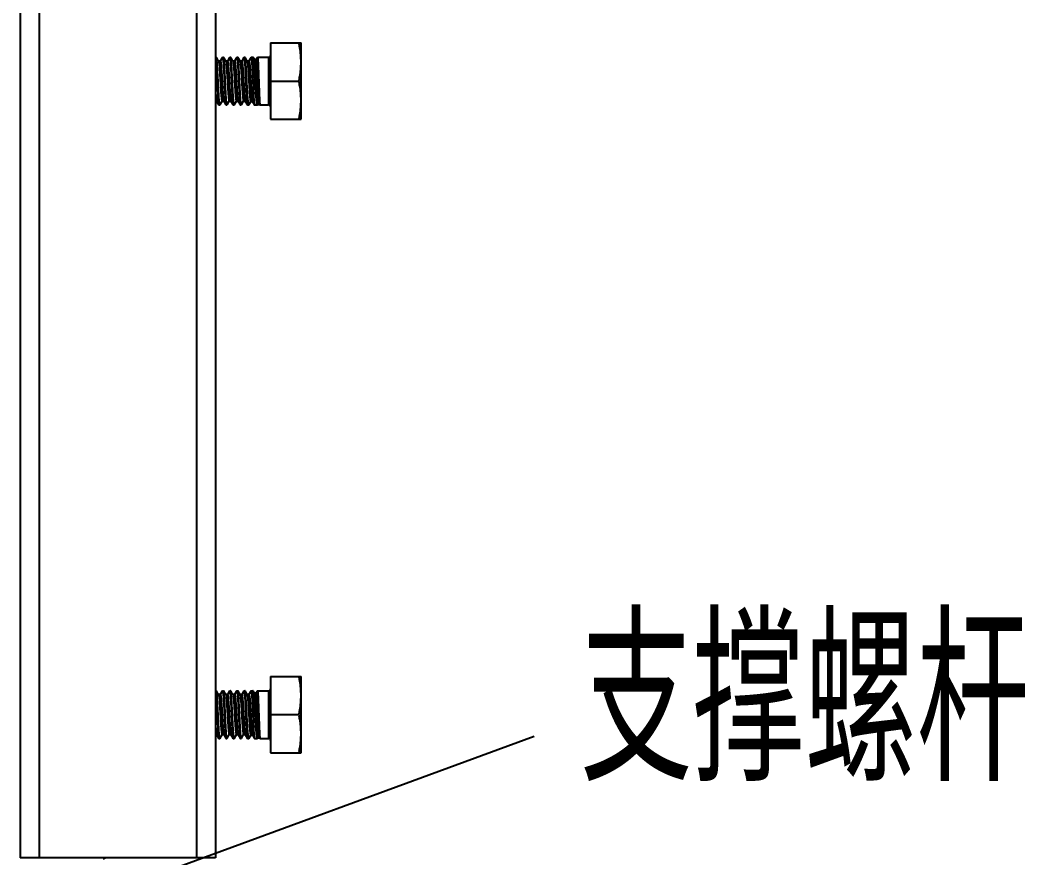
# Model space of a CAD drawing. Extents: x 27938 to 1507990, y 110129 to 923079.
# Drawn here: x 469112 to 471620, y 379764 to 381855 of the extents above; entities that cross this region are included whole.
import ezdxf

# ---------------------------------------------------------------- set-up
doc = ezdxf.new("R2010")
doc.units = 0
doc.header["$LTSCALE"] = 1000
doc.header["$MEASUREMENT"] = 0
doc.layers.add('W_DIM', color=4, linetype='Continuous')
doc.styles.get("Standard").update_dxf_attribs({"font": 'gbenor.shx', "bigfont": 'gbcbig.shx'})
doc.styles.add('wwp100', font='txt.shx', dxfattribs={"width": 0.7, "height": 400, "bigfont": 'hztxt.shx'})
doc.dimstyles.get("Standard").update_dxf_attribs({"dimtxt": 0.18, "dimasz": 0.18, "dimexe": 0.18, "dimexo": 0.0625, "dimgap": 0.09, "dimtad": 0, "dimtih": 1, "dimtoh": 1, "dimdec": 4, "dimzin": 0, "dimdsep": 46, "dimtxsty": 'Standard', "dimcen": 0.09, "dimadec": 0, "dimazin": 0, "dimtfac": 1, "dimtdec": 4, "dimtofl": 0, "dimtmove": 0, "dimatfit": 3, "dimfxl": 1, "dimtolj": 1, "dimtzin": 0, "dimarcsym": 0})

msp = doc.modelspace()

# ---------------------------------------------------------------- linework, layer by layer
at = {"linetype": 'Continuous'}
for p, q in [((469111.7, 383729.6), (469111.7, 379764.4)), ((469159.3, 383729.6), (469159.3, 379764.4)), ((469552.2, 383729.6), (469552.2, 379764.4)), ((469599.8, 383729.6), (469599.8, 379764.4)), ((469736.8, 381798.1), (469736.8, 381607.6)), ((469736.8, 381798.1), (469813, 381798.1)), ((469813, 381607.6), (469813, 381798.1)), ((469599.8, 381762.3), (469601.3, 381762.3)), ((469607.2, 381752.4), (469601.6, 381762.1)), ((469611.4, 381752.7), (469607, 381752.7)), ((469616.7, 381762.1), (469611.2, 381752.7)), ((469616.7, 381762.1), (469616.9, 381762.3)), ((469616.9, 381762.3), (469619.2, 381762.3)), ((469619.4, 381762.1), (469619.2, 381762.3)), ((469625, 381752.4), (469619.4, 381762.1)), ((469629.2, 381752.7), (469624.9, 381752.7)), ((469634.6, 381762.1), (469629.1, 381752.7)), ((469634.6, 381762.1), (469634.8, 381762.3)), ((469634.8, 381762.3), (469637, 381762.3)), ((469637.3, 381762.1), (469637, 381762.3)), ((469642.9, 381752.4), (469637.3, 381762.1)), ((469647.1, 381752.7), (469642.8, 381752.7)), ((469652.4, 381762.1), (469646.9, 381752.7)), ((469652.4, 381762.1), (469652.7, 381762.3)), ((469652.7, 381762.3), (469654.9, 381762.3)), ((469655.1, 381762.1), (469654.9, 381762.3)), ((469660.8, 381752.4), (469655.1, 381762.1)), ((469664.9, 381752.7), (469660.6, 381752.7)), ((469660.8, 381752.4), (469660.8, 381752.3)), ((469670.3, 381762.1), (469664.8, 381752.7)), ((469670.3, 381762.1), (469670.5, 381762.3)), ((469670.5, 381762.3), (469672.8, 381762.3)), ((469673.1, 381762.1), (469672.8, 381762.3)), ((469678.6, 381752.5), (469673.1, 381762.1)), ((469682.8, 381752.8), (469678.5, 381752.8)), ((469688.1, 381762.1), (469682.7, 381752.8)), ((469688.1, 381762.1), (469688.3, 381762.3)), ((469688.3, 381762.3), (469692.9, 381762.3)), ((469693.2, 381762), (469692.9, 381762.3)), ((469696.4, 381756.6), (469693.2, 381762)), ((469700.7, 381756.6), (469696.4, 381756.6)), ((469696.5, 381756.4), (469696.4, 381756.6)), ((469703.8, 381762.2), (469700.6, 381756.7)), ((469700.6, 381756.7), (469700.6, 381756.6)), ((469703.8, 381762.2), (469704, 381762.3)), ((469704, 381762.3), (469732, 381762.3)), ((469732, 381762.3), (469732, 381643.3)), ((469736.8, 381702.8), (469807.6, 381702.8)), ((469599.8, 381652.9), (469602.3, 381652.9)), ((469602.1, 381653.2), (469607.8, 381643.5)), ((469610.5, 381643.5), (469616, 381652.9)), ((469615.8, 381652.9), (469620.1, 381652.9)), ((469620, 381653.2), (469625.6, 381643.5)), ((469628.3, 381643.5), (469633.8, 381652.9)), ((469633.7, 381652.9), (469638, 381652.9)), ((469637.9, 381653.2), (469643.5, 381643.5)), ((469646.2, 381643.5), (469651.7, 381652.9)), ((469651.5, 381652.9), (469655.9, 381652.9)), ((469655.7, 381653.2), (469661.4, 381643.5)), ((469664.1, 381643.5), (469669.5, 381652.9)), ((469669.4, 381652.9), (469673.7, 381652.9)), ((469673.5, 381653.4), (469673.6, 381653.2)), ((469673.6, 381653.2), (469679.2, 381643.5)), ((469682.7, 381643.5), (469687.4, 381651.6)), ((469687.3, 381651.6), (469691.6, 381651.6)), ((469691.5, 381651.9), (469696.4, 381643.4)), ((469704.7, 381643.6), (469705.3, 381644.7)), ((469705.2, 381644.7), (469709.5, 381644.7)), ((469709.4, 381644.9), (469710.3, 381643.4)), ((469607.8, 381643.5), (469608, 381643.3)), ((469608, 381643.3), (469610.3, 381643.3)), ((469610.5, 381643.5), (469610.3, 381643.3)), ((469625.6, 381643.5), (469625.9, 381643.3)), ((469625.9, 381643.3), (469628.1, 381643.3)), ((469628.3, 381643.5), (469628.1, 381643.3)), ((469643.5, 381643.5), (469643.7, 381643.3)), ((469643.7, 381643.3), (469646, 381643.3)), ((469646.2, 381643.5), (469646, 381643.3)), ((469661.4, 381643.5), (469661.6, 381643.3)), ((469661.6, 381643.3), (469663.8, 381643.3)), ((469664.1, 381643.5), (469663.8, 381643.3)), ((469679.2, 381643.5), (469679.5, 381643.3)), ((469679.5, 381643.3), (469682.4, 381643.3)), ((469682.7, 381643.5), (469682.4, 381643.3)), ((469696.4, 381643.4), (469696.6, 381643.3)), ((469696.6, 381643.3), (469704.3, 381643.3)), ((469704.7, 381643.6), (469704.3, 381643.3)), ((469710.3, 381643.4), (469710.4, 381643.3)), ((469710.4, 381643.3), (469732, 381643.3)), ((469736.8, 381607.6), (469813, 381607.6)), ((469736.8, 380216.9), (469813, 380216.9)), ((469736.8, 380216.9), (469736.8, 380026.4)), ((469813, 380026.4), (469813, 380216.9)), ((469599.8, 380181.2), (469601.3, 380181.2)), ((469607.2, 380171.3), (469601.6, 380180.9)), ((469611.4, 380171.5), (469607, 380171.5)), ((469616.7, 380181), (469611.2, 380171.5)), ((469616.7, 380181), (469616.9, 380181.2)), ((469616.9, 380181.2), (469619.2, 380181.2)), ((469619.4, 380180.9), (469619.2, 380181.2)), ((469625, 380171.3), (469619.4, 380180.9)), ((469629.2, 380171.5), (469624.9, 380171.5)), ((469634.6, 380181), (469629.1, 380171.5)), ((469634.6, 380181), (469634.8, 380181.2)), ((469634.8, 380181.2), (469637, 380181.2)), ((469637.3, 380180.9), (469637, 380181.2)), ((469642.9, 380171.3), (469637.3, 380180.9)), ((469647.1, 380171.5), (469642.8, 380171.5)), ((469652.4, 380181), (469646.9, 380171.5)), ((469652.4, 380181), (469652.7, 380181.2)), ((469652.7, 380181.2), (469654.9, 380181.2)), ((469655.1, 380180.9), (469654.9, 380181.2)), ((469660.8, 380171.3), (469655.1, 380180.9)), ((469664.9, 380171.5), (469660.6, 380171.5)), ((469660.8, 380171.3), (469660.8, 380171.2)), ((469670.3, 380181), (469664.8, 380171.5)), ((469670.3, 380181), (469670.5, 380181.2)), ((469670.5, 380181.2), (469672.8, 380181.2)), ((469673.1, 380180.9), (469672.8, 380181.2)), ((469678.6, 380171.4), (469673.1, 380180.9)), ((469682.8, 380171.6), (469678.5, 380171.6)), ((469688.1, 380181), (469682.7, 380171.6)), ((469688.1, 380181), (469688.3, 380181.2)), ((469688.3, 380181.2), (469692.9, 380181.2)), ((469693.2, 380180.8), (469692.9, 380181.2)), ((469696.4, 380175.4), (469693.2, 380180.8)), ((469700.7, 380175.4), (469696.4, 380175.4)), ((469696.5, 380175.2), (469696.4, 380175.4)), ((469703.8, 380181), (469700.6, 380175.5)), ((469700.6, 380175.5), (469700.6, 380175.4)), ((469703.8, 380181), (469704, 380181.2)), ((469704, 380181.2), (469732, 380181.2)), ((469732, 380181.2), (469732, 380062.1)), ((469736.8, 380121.6), (469807.6, 380121.6)), ((469599.8, 380071.7), (469602.3, 380071.7)), ((469602.1, 380072), (469607.8, 380062.3)), ((469610.5, 380062.3), (469616, 380071.7)), ((469615.8, 380071.7), (469620.1, 380071.7)), ((469620, 380072), (469625.6, 380062.3)), ((469628.3, 380062.3), (469633.8, 380071.7)), ((469633.7, 380071.7), (469638, 380071.7)), ((469637.9, 380072), (469643.5, 380062.3)), ((469646.2, 380062.3), (469651.7, 380071.7)), ((469651.5, 380071.7), (469655.9, 380071.7)), ((469655.7, 380072), (469661.4, 380062.3)), ((469664.1, 380062.3), (469669.5, 380071.7)), ((469669.4, 380071.7), (469673.7, 380071.7)), ((469673.5, 380072.2), (469673.6, 380072)), ((469673.6, 380072), (469679.2, 380062.3)), ((469682.7, 380062.3), (469687.4, 380070.5)), ((469687.3, 380070.5), (469691.6, 380070.5)), ((469691.5, 380070.7), (469696.4, 380062.2)), ((469607.8, 380062.3), (469608, 380062.1)), ((469608, 380062.1), (469610.3, 380062.1)), ((469610.5, 380062.3), (469610.3, 380062.1)), ((469625.6, 380062.3), (469625.9, 380062.1)), ((469625.9, 380062.1), (469628.1, 380062.1)), ((469628.3, 380062.3), (469628.1, 380062.1)), ((469643.5, 380062.3), (469643.7, 380062.1)), ((469643.7, 380062.1), (469646, 380062.1)), ((469646.2, 380062.3), (469646, 380062.1)), ((469661.4, 380062.3), (469661.6, 380062.1)), ((469661.6, 380062.1), (469663.8, 380062.1)), ((469664.1, 380062.3), (469663.8, 380062.1)), ((469679.2, 380062.3), (469679.5, 380062.1)), ((469679.5, 380062.1), (469682.4, 380062.1)), ((469682.7, 380062.3), (469682.4, 380062.1)), ((469696.4, 380062.2), (469696.6, 380062.1)), ((469696.6, 380062.1), (469704.3, 380062.1)), ((469704.7, 380062.5), (469704.3, 380062.1)), ((469704.7, 380062.5), (469705.3, 380063.5)), ((469705.2, 380063.5), (469709.5, 380063.5)), ((469709.4, 380063.7), (469710.3, 380062.2)), ((469710.3, 380062.2), (469710.4, 380062.1)), ((469710.4, 380062.1), (469732, 380062.1)), ((469736.8, 380026.4), (469813, 380026.4)), ((469599.8, 379764.4), (469111.7, 379764.4)), ((469318.8, 379761.5), (469323.8, 379764.4))]:
    msp.add_line(p, q, dxfattribs=at)
for centre, start, end in [((469732, 381767.1), 270, 0), ((469732, 381638.5), 0, 90), ((469732, 380185.9), 270, 0), ((469732, 380057.3), 0, 90)]:
    msp.add_arc(centre, 4.76, start, end, dxfattribs=at)
for points, knots in [([(469813, 381750.4), (469813, 381762.4), (469811.4, 381778.4), (469808.4, 381794.1), (469807.6, 381798.1)], [0, 0, 0, 0, 0.749211, 1, 1, 1, 1]), ([(469599.8, 381760.3), (469600.3, 381757.6), (469600.9, 381750.5), (469601.8, 381737.7), (469602.7, 381721.2), (469603.2, 381709.2), (469603.6, 381702.8)], [0, 0, 0, 0, 0.140047, 0.370694, 0.667791, 1, 1, 1, 1]), ([(469601.6, 381762.1), (469601.5, 381762.2), (469601.5, 381762.2), (469601.4, 381762.3), (469601.3, 381762.3)], [0, 0, 0, 0, 0.33644, 1, 1, 1, 1]), ([(469604.5, 381728.9), (469604.3, 381733.2), (469603.9, 381739.3), (469603.4, 381747), (469603.1, 381751.7), (469602.7, 381755.6), (469602.4, 381758.6), (469602, 381760.7), (469601.8, 381761.8), (469601.6, 381762.1)], [0, 0, 0, 0, 0.384278, 0.548795, 0.691198, 0.809122, 0.900672, 0.964483, 1, 1, 1, 1]), ([(469607.2, 381752.4), (469607.4, 381752.1), (469607.6, 381751.2), (469608, 381749.4), (469608.3, 381746.8), (469608.8, 381742), (469609.4, 381734.6), (469609.8, 381728.2), (469610.1, 381724.7)], [0, 0, 0, 0, 0.038835, 0.104857, 0.1976, 0.315752, 0.620526, 1, 1, 1, 1]), ([(469611.4, 381752.7), (469611.6, 381752.7), (469611.9, 381751.8), (469612.2, 381750.5), (469612.6, 381748.1), (469613, 381744.9), (469613.4, 381740.8), (469613.9, 381734), (469614.3, 381728.5), (469614.5, 381724.7)], [0, 0, 0, 0, 0.022134, 0.075093, 0.160257, 0.276417, 0.421479, 0.592671, 1, 1, 1, 1]), ([(469616.9, 381762.3), (469617, 381762.3), (469617.2, 381762.1), (469617.5, 381761.4), (469617.8, 381759.7), (469618.2, 381756.9), (469618.6, 381753), (469619, 381748.1), (469619.4, 381742.4), (469619.7, 381735.9), (469620, 381731.3), (469620.1, 381728.9)], [0, 0, 0, 0, 0.007293, 0.021459, 0.073997, 0.159035, 0.275243, 0.420481, 0.591942, 0.786408, 1, 1, 1, 1]), ([(469623.6, 381702.8), (469623.3, 381710), (469622.8, 381720.5), (469622.1, 381734), (469621.6, 381742.7), (469621.1, 381750), (469620.6, 381755.7), (469620.1, 381759.3), (469619.7, 381761.3), (469619.5, 381761.9), (469619.4, 381762.1)], [0, 0, 0, 0, 0.363934, 0.530187, 0.678191, 0.802879, 0.899992, 0.966292, 0.987243, 1, 1, 1, 1]), ([(469625, 381752.4), (469625.2, 381752.2), (469625.4, 381751.6), (469625.8, 381749.8), (469626.2, 381746.6), (469626.7, 381741.5), (469627.2, 381735), (469627.8, 381727.4), (469628.3, 381718.8), (469628.8, 381709.7), (469629.4, 381700.4), (469629.9, 381691.1), (469630.4, 381682.3), (469630.9, 381674.2), (469631.5, 381667.1), (469632, 381661.3), (469632.4, 381657.4), (469632.8, 381655.1), (469633.1, 381653.9), (469633.3, 381653.3), (469633.6, 381652.9), (469633.7, 381652.9)], [0, 0, 0, 0, 0.007395, 0.019019, 0.054844, 0.106491, 0.172173, 0.249556, 0.335869, 0.428015, 0.522682, 0.616468, 0.706, 0.788063, 0.859716, 0.918399, 0.962047, 0.977755, 0.989231, 0.996485, 1, 1, 1, 1]), ([(469629.2, 381752.7), (469629.3, 381752.7), (469629.6, 381752.3), (469629.8, 381751.7), (469630.1, 381750.5), (469630.5, 381748.2), (469630.9, 381744.3), (469631.4, 381738.5), (469632, 381731.4), (469632.5, 381723.3), (469633, 381714.5), (469633.5, 381705.2), (469634.1, 381695.9), (469634.6, 381686.8), (469635.1, 381678.2), (469635.7, 381670.6), (469636.2, 381664.1), (469636.7, 381659), (469637.1, 381655.8), (469637.5, 381654), (469637.7, 381653.4), (469637.9, 381653.2)], [0, 0, 0, 0, 0.003516, 0.010771, 0.022251, 0.037961, 0.081618, 0.140314, 0.21198, 0.294058, 0.383605, 0.477402, 0.572078, 0.664229, 0.750542, 0.827917, 0.893586, 0.945213, 0.981012, 0.992619, 1, 1, 1, 1]), ([(469634.8, 381762.3), (469634.9, 381762.3), (469635.2, 381761.9), (469635.4, 381761), (469635.7, 381759.6), (469636, 381757.6), (469636.2, 381755.1), (469636.6, 381750.8), (469637.1, 381744.4), (469637.6, 381735.5), (469638.2, 381725.3), (469638.7, 381714.3), (469639.1, 381706.7), (469639.3, 381702.8)], [0, 0, 0, 0, 0.006687, 0.021748, 0.045922, 0.079138, 0.121135, 0.17154, 0.295605, 0.446631, 0.618866, 0.805704, 1, 1, 1, 1]), ([(469641.5, 381702.8), (469641.2, 381710), (469640.7, 381720.5), (469640, 381734), (469639.4, 381742.7), (469638.9, 381750), (469638.4, 381755.7), (469638, 381759.3), (469637.6, 381761.3), (469637.4, 381761.9), (469637.3, 381762.1)], [0, 0, 0, 0, 0.363936, 0.530191, 0.678194, 0.802878, 0.899991, 0.966291, 0.987243, 1, 1, 1, 1]), ([(469642.9, 381752.4), (469643, 381752.2), (469643.2, 381751.6), (469643.6, 381749.8), (469644.1, 381746.6), (469644.6, 381741.5), (469645.1, 381735), (469645.6, 381727.4), (469646.2, 381718.8), (469646.7, 381709.7), (469647.2, 381700.4), (469647.7, 381691.1), (469648.3, 381682.3), (469648.8, 381674.2), (469649.3, 381667.1), (469649.8, 381661.3), (469650.3, 381657.4), (469650.7, 381655.1), (469651, 381653.9), (469651.2, 381653.3), (469651.4, 381652.9), (469651.5, 381652.9)], [0, 0, 0, 0, 0.007397, 0.019019, 0.054844, 0.106491, 0.172173, 0.249556, 0.335869, 0.428015, 0.522683, 0.616468, 0.706, 0.788064, 0.859716, 0.918399, 0.962047, 0.977754, 0.989232, 0.996484, 1, 1, 1, 1]), ([(469647.1, 381752.7), (469647.2, 381752.7), (469647.5, 381752.3), (469647.7, 381751.7), (469647.9, 381750.5), (469648.3, 381748.2), (469648.8, 381744.3), (469649.3, 381738.5), (469649.8, 381731.4), (469650.3, 381723.3), (469650.9, 381714.5), (469651.4, 381705.2), (469651.9, 381695.9), (469652.5, 381686.8), (469653, 381678.2), (469653.5, 381670.6), (469654, 381664.1), (469654.6, 381659), (469655, 381655.8), (469655.4, 381654), (469655.6, 381653.4), (469655.7, 381653.2)], [0, 0, 0, 0, 0.003515, 0.010771, 0.022249, 0.037962, 0.081619, 0.140314, 0.21198, 0.294058, 0.383605, 0.477402, 0.572078, 0.664229, 0.750541, 0.827917, 0.893586, 0.945213, 0.981012, 0.992621, 1, 1, 1, 1]), ([(469652.7, 381762.3), (469652.8, 381762.3), (469653.1, 381761.9), (469653.3, 381761), (469653.6, 381759.6), (469653.8, 381757.6), (469654.1, 381755.1), (469654.5, 381750.8), (469655, 381744.4), (469655.5, 381735.5), (469656, 381725.3), (469656.6, 381714.3), (469656.9, 381706.7), (469657.1, 381702.8)], [0, 0, 0, 0, 0.006686, 0.021748, 0.045922, 0.079137, 0.121134, 0.171539, 0.2956, 0.446625, 0.618862, 0.805702, 1, 1, 1, 1]), ([(469659.4, 381702.8), (469659, 381710), (469658.5, 381720.5), (469657.8, 381734), (469657.3, 381742.7), (469656.8, 381750), (469656.3, 381755.7), (469655.9, 381759.3), (469655.5, 381761.3), (469655.3, 381761.9), (469655.1, 381762.1)], [0, 0, 0, 0, 0.363938, 0.530193, 0.678196, 0.802878, 0.89999, 0.96629, 0.987243, 1, 1, 1, 1]), ([(469660.8, 381752.3), (469661.1, 381751.7), (469661.5, 381749.8), (469662, 381746.2), (469662.5, 381741), (469663, 381734.4), (469663.5, 381726.8), (469664, 381718.2), (469664.6, 381709.2), (469665.1, 381699.9), (469665.6, 381690.7), (469666.2, 381681.9), (469666.7, 381673.9), (469667.2, 381666.9), (469667.7, 381661.2), (469668.2, 381657.3), (469668.5, 381655), (469668.8, 381653.9), (469669, 381653.3), (469669.3, 381652.9), (469669.4, 381652.9)], [0, 0, 0, 0, 0.020603, 0.057806, 0.110504, 0.176892, 0.254638, 0.340995, 0.432905, 0.527106, 0.620258, 0.709056, 0.790352, 0.861271, 0.919315, 0.962468, 0.977994, 0.989339, 0.996513, 1, 1, 1, 1]), ([(469664.9, 381752.7), (469665.1, 381752.7), (469665.3, 381752.4), (469665.5, 381751.7), (469665.8, 381750.6), (469666.2, 381748.3), (469666.6, 381744.5), (469667.1, 381738.9), (469667.6, 381732), (469668.2, 381724.1), (469668.7, 381715.4), (469669.4, 381703.3), (469670.1, 381691.2), (469670.8, 381679.6), (469671.3, 381671.9), (469671.8, 381665.3), (469672.3, 381660), (469672.8, 381656.2), (469673.2, 381654.1), (469673.5, 381653.4)], [0, 0, 0, 0, 0.003451, 0.010528, 0.02171, 0.037015, 0.079558, 0.136815, 0.206829, 0.287179, 0.375068, 0.467432, 0.652658, 0.739058, 0.81724, 0.884486, 0.938474, 0.977372, 1, 1, 1, 1]), ([(469670.5, 381762.3), (469670.7, 381762.3), (469670.9, 381761.9), (469671.1, 381761), (469671.4, 381759.6), (469671.7, 381757.6), (469671.9, 381755.1), (469672.3, 381750.8), (469672.8, 381744.4), (469673.4, 381735.5), (469673.9, 381725.3), (469674.4, 381714.3), (469674.8, 381706.7), (469675, 381702.8)], [0, 0, 0, 0, 0.006686, 0.021748, 0.045923, 0.079138, 0.121135, 0.171539, 0.295599, 0.446623, 0.618861, 0.805701, 1, 1, 1, 1]), ([(469677.5, 381702.8), (469677.2, 381710), (469676.6, 381720.5), (469675.9, 381733.9), (469675.3, 381742.6), (469674.8, 381749.9), (469674.3, 381755.6), (469673.8, 381759.3), (469673.4, 381761.2), (469673.2, 381761.9), (469673.1, 381762.1)], [0, 0, 0, 0, 0.36329, 0.529314, 0.6772, 0.8019, 0.899174, 0.965796, 0.986969, 1, 1, 1, 1]), ([(469678.6, 381752.5), (469678.7, 381752.3), (469678.9, 381751.7), (469679.4, 381749.9), (469679.8, 381746.5), (469680.3, 381741.3), (469680.8, 381734.7), (469681.4, 381727), (469681.9, 381718.3), (469682.4, 381709), (469683, 381699.5), (469683.5, 381690.1), (469684, 381681.2), (469684.6, 381673), (469685.1, 381665.9), (469685.6, 381660.1), (469686.1, 381656.1), (469686.4, 381653.8), (469686.7, 381652.7), (469686.9, 381652), (469687.2, 381651.6), (469687.3, 381651.6)], [0, 0, 0, 0, 0.007409, 0.01909, 0.055149, 0.107148, 0.173245, 0.251046, 0.337725, 0.430132, 0.524922, 0.618672, 0.708016, 0.789761, 0.861007, 0.919255, 0.962504, 0.978047, 0.989392, 0.996551, 1, 1, 1, 1]), ([(469682.8, 381752.8), (469682.9, 381752.8), (469683.2, 381752.4), (469683.4, 381751.7), (469683.7, 381750.6), (469684.1, 381748.2), (469684.5, 381744.2), (469685, 381738.3), (469685.6, 381731.1), (469686.1, 381722.8), (469686.6, 381713.8), (469687.2, 381704.4), (469687.7, 381694.9), (469688.2, 381685.7), (469688.8, 381677.1), (469689.3, 381669.4), (469689.8, 381662.9), (469690.3, 381657.8), (469690.8, 381654.5), (469691.2, 381652.7), (469691.4, 381652.1), (469691.5, 381651.9)], [0, 0, 0, 0, 0.003529, 0.010847, 0.022435, 0.038293, 0.08234, 0.141503, 0.213655, 0.296174, 0.386062, 0.480058, 0.574763, 0.666765, 0.752768, 0.829708, 0.894868, 0.945981, 0.981331, 0.99276, 1, 1, 1, 1]), ([(469688.3, 381762.3), (469688.5, 381762.3), (469688.7, 381761.8), (469688.9, 381761), (469689.2, 381759.6), (469689.4, 381757.6), (469689.7, 381755.1), (469690.1, 381750.8), (469690.5, 381744.4), (469691, 381735.5), (469691.5, 381725.3), (469692, 381714.3), (469692.4, 381706.7), (469692.6, 381702.8)], [0, 0, 0, 0, 0.006577, 0.021598, 0.045743, 0.078947, 0.120936, 0.171341, 0.295421, 0.446481, 0.618759, 0.805647, 1, 1, 1, 1]), ([(469698.4, 381702.8), (469698, 381709.9), (469697.4, 381720.3), (469696.5, 381733.6), (469695.9, 381742.3), (469695.2, 381749.6), (469694.6, 381755.3), (469694.1, 381759.1), (469693.6, 381761.1), (469693.4, 381761.8), (469693.2, 381762)], [0, 0, 0, 0, 0.359931, 0.524763, 0.672002, 0.796741, 0.894844, 0.963163, 0.985535, 1, 1, 1, 1]), ([(469696.5, 381756.4), (469696.6, 381756.2), (469696.8, 381755.5), (469697.3, 381753.5), (469697.7, 381749.7), (469698.3, 381744), (469698.8, 381736.6), (469699.3, 381727.9), (469699.9, 381718.2), (469700.4, 381707.9), (469700.9, 381697.3), (469701.5, 381687), (469702, 381677.1), (469702.5, 381668.1), (469703, 381660.3), (469703.5, 381653.9), (469704, 381649.6), (469704.4, 381647.1), (469704.6, 381645.8), (469704.8, 381645.1), (469705.1, 381644.7), (469705.2, 381644.7)], [0, 0, 0, 0, 0.007107, 0.018639, 0.0548, 0.107312, 0.174177, 0.252841, 0.34033, 0.433375, 0.528546, 0.622381, 0.711512, 0.792794, 0.863403, 0.920942, 0.963521, 0.978774, 0.989867, 0.996808, 1, 1, 1, 1]), ([(469700.7, 381756.6), (469700.8, 381756.6), (469701.1, 381756.2), (469701.3, 381755.4), (469701.6, 381754.1), (469702, 381751.4), (469702.5, 381746.8), (469703, 381740.1), (469703.5, 381732), (469704.1, 381722.7), (469704.6, 381712.7), (469705.2, 381702.2), (469705.7, 381691.7), (469706.2, 381681.5), (469706.7, 381672.1), (469707.3, 381663.7), (469707.8, 381656.6), (469708.3, 381651.2), (469708.7, 381647.6), (469709.1, 381645.8), (469709.3, 381645.1), (469709.4, 381644.9)], [0, 0, 0, 0, 0.00344, 0.010899, 0.022787, 0.039077, 0.08427, 0.144807, 0.218371, 0.302169, 0.393053, 0.48765, 0.582499, 0.674175, 0.759417, 0.835242, 0.899047, 0.9487, 0.982621, 0.993382, 1, 1, 1, 1]), ([(469704, 381762.3), (469704.1, 381762.3), (469704.3, 381761.8), (469704.5, 381761.1), (469704.7, 381759.6), (469704.9, 381757.6), (469705.1, 381755.1), (469705.4, 381750.8), (469705.7, 381744.4), (469706.1, 381735.5), (469706.5, 381725.3), (469706.9, 381714.3), (469707.2, 381706.7), (469707.3, 381702.8)], [0, 0, 0, 0, 0.006021, 0.020821, 0.044863, 0.078011, 0.119986, 0.170402, 0.294571, 0.445788, 0.618273, 0.805395, 1, 1, 1, 1]), ([(469807.6, 381702.8), (469808.4, 381706.7), (469811.4, 381722.4), (469813, 381738.4), (469813, 381750.4)], [0, 0, 0, 0, 0.250789, 1, 1, 1, 1]), ([(469605.8, 381702.8), (469605.7, 381705.1), (469605.3, 381713.8), (469604.8, 381722.5), (469604.5, 381728.9)], [0, 0, 0, 0, 0.258222, 1, 1, 1, 1]), ([(469610.1, 381724.7), (469610.3, 381720.7), (469610.8, 381712.6), (469611.5, 381700.3), (469612.2, 381688.1), (469612.9, 381676.9), (469613.5, 381668.5), (469614, 381662.8), (469614.3, 381659.4), (469614.7, 381656.7), (469615, 381654.7), (469615.3, 381653.6), (469615.6, 381652.9), (469615.8, 381652.9)], [0, 0, 0, 0, 0.165501, 0.339784, 0.511803, 0.670616, 0.80615, 0.862438, 0.909852, 0.947659, 0.975319, 0.992557, 1, 1, 1, 1]), ([(469614.5, 381724.7), (469615, 381717), (469615.7, 381705.2), (469616.6, 381689.8), (469617.2, 381679), (469617.9, 381669.4), (469618.5, 381662.6), (469618.9, 381658.3), (469619.3, 381656), (469619.6, 381654.3), (469619.8, 381653.4), (469620, 381653.2)], [0, 0, 0, 0, 0.324453, 0.489839, 0.64461, 0.779868, 0.887864, 0.929656, 0.962499, 0.985988, 1, 1, 1, 1]), ([(469620.1, 381728.9), (469620.2, 381726.9), (469620.7, 381718.2), (469621.1, 381709.4), (469621.4, 381702.8)], [0, 0, 0, 0, 0.238495, 1, 1, 1, 1]), ([(469603.6, 381702.8), (469603.9, 381695.6), (469604.4, 381685.1), (469605.1, 381671.6), (469605.6, 381662.9), (469606.1, 381655.6), (469606.6, 381649.9), (469607.1, 381646.3), (469607.5, 381644.3), (469607.7, 381643.7), (469607.8, 381643.5)], [0, 0, 0, 0, 0.363997, 0.530272, 0.678287, 0.802974, 0.90007, 0.966338, 0.987267, 1, 1, 1, 1]), ([(469610.3, 381643.3), (469610.1, 381643.3), (469609.9, 381643.8), (469609.7, 381644.6), (469609.4, 381646), (469609.1, 381648), (469608.8, 381650.5), (469608.4, 381654.8), (469608, 381661.2), (469607.4, 381670.1), (469606.9, 381680.3), (469606.3, 381691.3), (469606, 381698.9), (469605.8, 381702.8)], [0, 0, 0, 0, 0.006687, 0.021749, 0.045924, 0.07914, 0.121138, 0.171544, 0.295611, 0.44664, 0.618872, 0.805705, 1, 1, 1, 1]), ([(469621.4, 381702.8), (469621.8, 381695.6), (469622.3, 381685.1), (469623, 381671.6), (469623.5, 381662.9), (469624, 381655.6), (469624.5, 381649.9), (469624.9, 381646.3), (469625.3, 381644.3), (469625.5, 381643.7), (469625.6, 381643.5)], [0, 0, 0, 0, 0.363992, 0.530264, 0.678281, 0.802969, 0.900068, 0.966337, 0.987267, 1, 1, 1, 1]), ([(469628.1, 381643.3), (469628, 381643.3), (469627.7, 381643.8), (469627.5, 381644.6), (469627.2, 381646), (469627, 381648), (469626.7, 381650.5), (469626.3, 381654.8), (469625.8, 381661.2), (469625.3, 381670.1), (469624.7, 381680.3), (469624.2, 381691.3), (469623.8, 381698.9), (469623.6, 381702.8)], [0, 0, 0, 0, 0.006687, 0.02175, 0.045925, 0.079141, 0.121139, 0.171544, 0.29561, 0.446639, 0.618874, 0.805705, 1, 1, 1, 1]), ([(469639.3, 381702.8), (469639.6, 381695.6), (469640.1, 381685.1), (469640.8, 381671.6), (469641.3, 381662.9), (469641.9, 381655.6), (469642.4, 381649.9), (469642.8, 381646.3), (469643.2, 381644.3), (469643.4, 381643.7), (469643.5, 381643.5)], [0, 0, 0, 0, 0.36399, 0.530265, 0.678283, 0.80297, 0.900067, 0.966336, 0.987267, 1, 1, 1, 1]), ([(469646, 381643.3), (469645.8, 381643.3), (469645.6, 381643.8), (469645.4, 381644.6), (469645.1, 381646), (469644.8, 381648), (469644.6, 381650.5), (469644.2, 381654.8), (469643.7, 381661.2), (469643.1, 381670.1), (469642.6, 381680.3), (469642.1, 381691.3), (469641.7, 381698.9), (469641.5, 381702.8)], [0, 0, 0, 0, 0.006687, 0.02175, 0.045926, 0.079142, 0.121139, 0.171543, 0.295606, 0.446635, 0.618871, 0.805705, 1, 1, 1, 1]), ([(469657.1, 381702.8), (469657.5, 381695.6), (469658, 381685.1), (469658.7, 381671.6), (469659.2, 381662.9), (469659.7, 381655.6), (469660.2, 381649.9), (469660.6, 381646.3), (469661, 381644.3), (469661.2, 381643.7), (469661.4, 381643.5)], [0, 0, 0, 0, 0.363992, 0.53027, 0.678287, 0.802972, 0.900066, 0.966335, 0.987267, 1, 1, 1, 1]), ([(469663.8, 381643.3), (469663.7, 381643.3), (469663.4, 381643.8), (469663.2, 381644.6), (469662.9, 381646), (469662.7, 381648), (469662.4, 381650.5), (469662, 381654.8), (469661.5, 381661.2), (469661, 381670.1), (469660.5, 381680.3), (469659.9, 381691.3), (469659.6, 381698.9), (469659.4, 381702.8)], [0, 0, 0, 0, 0.006687, 0.021749, 0.045924, 0.07914, 0.121137, 0.17154, 0.295601, 0.446627, 0.618864, 0.805703, 1, 1, 1, 1]), ([(469675, 381702.8), (469675.3, 381695.6), (469675.8, 381685.1), (469676.5, 381671.6), (469677.1, 381662.9), (469677.6, 381655.6), (469678.1, 381649.9), (469678.5, 381646.3), (469678.9, 381644.3), (469679.1, 381643.7), (469679.2, 381643.5)], [0, 0, 0, 0, 0.363998, 0.530276, 0.678291, 0.802973, 0.900067, 0.966336, 0.987267, 1, 1, 1, 1]), ([(469682.4, 381643.3), (469682.3, 381643.3), (469682, 381643.7), (469681.8, 381644.6), (469681.4, 381646), (469681, 381649), (469680.5, 381653.9), (469679.9, 381661.2), (469679.3, 381670.1), (469678.7, 381680.3), (469678.1, 381691.3), (469677.7, 381698.9), (469677.5, 381702.8)], [0, 0, 0, 0, 0.007081, 0.022303, 0.046557, 0.07981, 0.172207, 0.296205, 0.44712, 0.619207, 0.805877, 1, 1, 1, 1]), ([(469692.6, 381702.8), (469692.9, 381695.5), (469693.3, 381685), (469694, 381671.5), (469694.5, 381662.7), (469694.9, 381655.4), (469695.3, 381650.3), (469695.7, 381647.1), (469695.9, 381645.4), (469696.1, 381644.3), (469696.3, 381643.6), (469696.4, 381643.4)], [0, 0, 0, 0, 0.366142, 0.533181, 0.681612, 0.806274, 0.90284, 0.939518, 0.968031, 0.988196, 1, 1, 1, 1]), ([(469704.3, 381643.3), (469704.1, 381643.3), (469703.8, 381643.7), (469703.5, 381644.6), (469703.1, 381646), (469702.6, 381649), (469702, 381653.9), (469701.3, 381661.2), (469700.5, 381670.1), (469699.8, 381680.3), (469699.1, 381691.3), (469698.7, 381698.9), (469698.4, 381702.8)], [0, 0, 0, 0, 0.007835, 0.023392, 0.047821, 0.08116, 0.173569, 0.297436, 0.448123, 0.619913, 0.806242, 1, 1, 1, 1]), ([(469707.3, 381702.8), (469707.5, 381699.1), (469707.7, 381691.7), (469708.1, 381681), (469708.5, 381671.1), (469708.8, 381662.4), (469709.2, 381655), (469709.5, 381650), (469709.8, 381646.8), (469709.9, 381645.2), (469710.1, 381644.1), (469710.2, 381643.5), (469710.3, 381643.4)], [0, 0, 0, 0, 0.188442, 0.370144, 0.538605, 0.687798, 0.812406, 0.907981, 0.943781, 0.971161, 0.989909, 1, 1, 1, 1]), ([(469813, 381655.2), (469813, 381667.2), (469811.4, 381683.2), (469808.4, 381698.9), (469807.6, 381702.8)], [0, 0, 0, 0, 0.749211, 1, 1, 1, 1]), ([(469599.8, 381672.3), (469600, 381669.8), (469600.3, 381665.4), (469600.9, 381659.7), (469601.4, 381656), (469601.8, 381654.1), (469602, 381653.4), (469602.1, 381653.2)], [0, 0, 0, 0, 0.381828, 0.682922, 0.89127, 0.958208, 1, 1, 1, 1]), ([(469807.6, 381607.6), (469808.4, 381611.5), (469811.4, 381627.2), (469813, 381643.2), (469813, 381655.2)], [0, 0, 0, 0, 0.250789, 1, 1, 1, 1]), ([(469813, 380169.2), (469813, 380181.2), (469811.4, 380197.2), (469808.4, 380212.9), (469807.6, 380216.9)], [0, 0, 0, 0, 0.749211, 1, 1, 1, 1]), ([(469599.8, 380179.1), (469600.3, 380176.5), (469600.9, 380169.3), (469601.8, 380156.6), (469602.7, 380140.1), (469603.2, 380128), (469603.6, 380121.6)], [0, 0, 0, 0, 0.140047, 0.370694, 0.667791, 1, 1, 1, 1]), ([(469601.6, 380180.9), (469601.5, 380181), (469601.5, 380181.1), (469601.4, 380181.2), (469601.3, 380181.2)], [0, 0, 0, 0, 0.33644, 1, 1, 1, 1]), ([(469604.5, 380147.8), (469604.3, 380152), (469603.9, 380158.1), (469603.4, 380165.8), (469603.1, 380170.5), (469602.7, 380174.4), (469602.4, 380177.4), (469602, 380179.5), (469601.8, 380180.6), (469601.6, 380180.9)], [0, 0, 0, 0, 0.384278, 0.548795, 0.691198, 0.809122, 0.900672, 0.964483, 1, 1, 1, 1]), ([(469607.2, 380171.3), (469607.4, 380171), (469607.6, 380170), (469608, 380168.2), (469608.3, 380165.6), (469608.8, 380160.9), (469609.4, 380153.4), (469609.8, 380147.1), (469610.1, 380143.5)], [0, 0, 0, 0, 0.038835, 0.104857, 0.1976, 0.315752, 0.620526, 1, 1, 1, 1]), ([(469611.4, 380171.5), (469611.6, 380171.5), (469611.9, 380170.6), (469612.2, 380169.3), (469612.6, 380166.9), (469613, 380163.7), (469613.4, 380159.6), (469613.9, 380152.8), (469614.3, 380147.4), (469614.5, 380143.5)], [0, 0, 0, 0, 0.022134, 0.075093, 0.160257, 0.276417, 0.421479, 0.592671, 1, 1, 1, 1]), ([(469616.9, 380181.2), (469617, 380181.2), (469617.2, 380180.9), (469617.5, 380180.2), (469617.8, 380178.5), (469618.2, 380175.7), (469618.6, 380171.8), (469619, 380167), (469619.4, 380161.2), (469619.7, 380154.7), (469620, 380150.2), (469620.1, 380147.8)], [0, 0, 0, 0, 0.007293, 0.021459, 0.073997, 0.159035, 0.275243, 0.420481, 0.591942, 0.786408, 1, 1, 1, 1]), ([(469623.6, 380121.6), (469623.3, 380128.8), (469622.8, 380139.3), (469622.1, 380152.8), (469621.6, 380161.5), (469621.1, 380168.8), (469620.6, 380174.5), (469620.1, 380178.1), (469619.7, 380180.1), (469619.5, 380180.7), (469619.4, 380180.9)], [0, 0, 0, 0, 0.363934, 0.530187, 0.678191, 0.802879, 0.899992, 0.966292, 0.987243, 1, 1, 1, 1]), ([(469625, 380171.3), (469625.2, 380171.1), (469625.4, 380170.4), (469625.8, 380168.7), (469626.2, 380165.4), (469626.7, 380160.3), (469627.2, 380153.8), (469627.8, 380146.2), (469628.3, 380137.6), (469628.8, 380128.5), (469629.4, 380119.2), (469629.9, 380109.9), (469630.4, 380101.1), (469630.9, 380093), (469631.5, 380085.9), (469632, 380080.1), (469632.4, 380076.2), (469632.8, 380073.9), (469633.1, 380072.7), (469633.3, 380072.1), (469633.6, 380071.7), (469633.7, 380071.7)], [0, 0, 0, 0, 0.007395, 0.019019, 0.054844, 0.106491, 0.172173, 0.249556, 0.335869, 0.428015, 0.522682, 0.616468, 0.706, 0.788063, 0.859716, 0.918399, 0.962047, 0.977755, 0.989231, 0.996485, 1, 1, 1, 1]), ([(469629.2, 380171.5), (469629.3, 380171.5), (469629.6, 380171.2), (469629.8, 380170.5), (469630.1, 380169.3), (469630.5, 380167), (469630.9, 380163.1), (469631.4, 380157.3), (469632, 380150.2), (469632.5, 380142.1), (469633, 380133.3), (469633.5, 380124), (469634.1, 380114.7), (469634.6, 380105.6), (469635.1, 380097.1), (469635.7, 380089.4), (469636.2, 380082.9), (469636.7, 380077.9), (469637.1, 380074.6), (469637.5, 380072.8), (469637.7, 380072.2), (469637.9, 380072)], [0, 0, 0, 0, 0.003516, 0.010771, 0.022251, 0.037961, 0.081618, 0.140314, 0.21198, 0.294058, 0.383605, 0.477402, 0.572078, 0.664229, 0.750542, 0.827917, 0.893586, 0.945213, 0.981012, 0.992619, 1, 1, 1, 1]), ([(469634.8, 380181.2), (469634.9, 380181.2), (469635.2, 380180.7), (469635.4, 380179.9), (469635.7, 380178.4), (469636, 380176.5), (469636.2, 380174), (469636.6, 380169.7), (469637.1, 380163.2), (469637.6, 380154.3), (469638.2, 380144.1), (469638.7, 380133.1), (469639.1, 380125.5), (469639.3, 380121.6)], [0, 0, 0, 0, 0.006687, 0.021748, 0.045922, 0.079138, 0.121135, 0.17154, 0.295605, 0.446631, 0.618866, 0.805704, 1, 1, 1, 1]), ([(469641.5, 380121.6), (469641.2, 380128.8), (469640.7, 380139.3), (469640, 380152.8), (469639.4, 380161.5), (469638.9, 380168.8), (469638.4, 380174.5), (469638, 380178.1), (469637.6, 380180.1), (469637.4, 380180.7), (469637.3, 380180.9)], [0, 0, 0, 0, 0.363936, 0.530191, 0.678194, 0.802878, 0.899991, 0.966291, 0.987243, 1, 1, 1, 1]), ([(469642.9, 380171.3), (469643, 380171.1), (469643.2, 380170.4), (469643.6, 380168.7), (469644.1, 380165.4), (469644.6, 380160.3), (469645.1, 380153.8), (469645.6, 380146.2), (469646.2, 380137.6), (469646.7, 380128.5), (469647.2, 380119.2), (469647.7, 380109.9), (469648.3, 380101.1), (469648.8, 380093), (469649.3, 380085.9), (469649.8, 380080.1), (469650.3, 380076.2), (469650.7, 380073.9), (469651, 380072.7), (469651.2, 380072.1), (469651.4, 380071.7), (469651.5, 380071.7)], [0, 0, 0, 0, 0.007397, 0.019019, 0.054844, 0.106491, 0.172173, 0.249556, 0.335869, 0.428015, 0.522683, 0.616468, 0.706, 0.788064, 0.859716, 0.918399, 0.962047, 0.977754, 0.989232, 0.996484, 1, 1, 1, 1]), ([(469647.1, 380171.5), (469647.2, 380171.5), (469647.5, 380171.2), (469647.7, 380170.5), (469647.9, 380169.3), (469648.3, 380167), (469648.8, 380163.1), (469649.3, 380157.3), (469649.8, 380150.2), (469650.3, 380142.1), (469650.9, 380133.3), (469651.4, 380124), (469651.9, 380114.7), (469652.5, 380105.6), (469653, 380097.1), (469653.5, 380089.4), (469654, 380082.9), (469654.6, 380077.9), (469655, 380074.6), (469655.4, 380072.8), (469655.6, 380072.2), (469655.7, 380072)], [0, 0, 0, 0, 0.003515, 0.010771, 0.022249, 0.037962, 0.081619, 0.140314, 0.21198, 0.294058, 0.383605, 0.477402, 0.572078, 0.664229, 0.750541, 0.827917, 0.893586, 0.945213, 0.981012, 0.992621, 1, 1, 1, 1]), ([(469652.7, 380181.2), (469652.8, 380181.2), (469653.1, 380180.7), (469653.3, 380179.9), (469653.6, 380178.4), (469653.8, 380176.5), (469654.1, 380174), (469654.5, 380169.7), (469655, 380163.2), (469655.5, 380154.3), (469656, 380144.1), (469656.6, 380133.1), (469656.9, 380125.5), (469657.1, 380121.6)], [0, 0, 0, 0, 0.006686, 0.021748, 0.045922, 0.079137, 0.121134, 0.171539, 0.2956, 0.446625, 0.618862, 0.805702, 1, 1, 1, 1]), ([(469659.4, 380121.6), (469659, 380128.8), (469658.5, 380139.3), (469657.8, 380152.8), (469657.3, 380161.5), (469656.8, 380168.8), (469656.3, 380174.5), (469655.9, 380178.1), (469655.5, 380180.1), (469655.3, 380180.7), (469655.1, 380180.9)], [0, 0, 0, 0, 0.363938, 0.530193, 0.678196, 0.802878, 0.89999, 0.96629, 0.987243, 1, 1, 1, 1]), ([(469660.8, 380171.2), (469661.1, 380170.5), (469661.5, 380168.6), (469662, 380165), (469662.5, 380159.8), (469663, 380153.3), (469663.5, 380145.6), (469664, 380137.1), (469664.6, 380128), (469665.1, 380118.7), (469665.6, 380109.5), (469666.2, 380100.7), (469666.7, 380092.7), (469667.2, 380085.7), (469667.7, 380080), (469668.2, 380076.2), (469668.5, 380073.9), (469668.8, 380072.7), (469669, 380072.1), (469669.3, 380071.7), (469669.4, 380071.7)], [0, 0, 0, 0, 0.020603, 0.057806, 0.110504, 0.176892, 0.254638, 0.340995, 0.432905, 0.527106, 0.620258, 0.709056, 0.790352, 0.861271, 0.919315, 0.962468, 0.977994, 0.989339, 0.996513, 1, 1, 1, 1]), ([(469664.9, 380171.5), (469665.1, 380171.5), (469665.3, 380171.2), (469665.5, 380170.5), (469665.8, 380169.4), (469666.2, 380167.2), (469666.6, 380163.3), (469667.1, 380157.7), (469667.6, 380150.8), (469668.2, 380142.9), (469668.7, 380134.3), (469669.4, 380122.1), (469670.1, 380110), (469670.8, 380098.4), (469671.3, 380090.7), (469671.8, 380084.1), (469672.3, 380078.8), (469672.8, 380075), (469673.2, 380072.9), (469673.5, 380072.2)], [0, 0, 0, 0, 0.003451, 0.010528, 0.02171, 0.037015, 0.079558, 0.136815, 0.206829, 0.287179, 0.375068, 0.467432, 0.652658, 0.739058, 0.81724, 0.884486, 0.938474, 0.977372, 1, 1, 1, 1]), ([(469670.5, 380181.2), (469670.7, 380181.2), (469670.9, 380180.7), (469671.1, 380179.9), (469671.4, 380178.4), (469671.7, 380176.5), (469671.9, 380174), (469672.3, 380169.7), (469672.8, 380163.2), (469673.4, 380154.3), (469673.9, 380144.1), (469674.4, 380133.1), (469674.8, 380125.5), (469675, 380121.6)], [0, 0, 0, 0, 0.006686, 0.021748, 0.045923, 0.079138, 0.121135, 0.171539, 0.295599, 0.446623, 0.618861, 0.805701, 1, 1, 1, 1]), ([(469677.5, 380121.6), (469677.2, 380128.8), (469676.6, 380139.3), (469675.9, 380152.7), (469675.3, 380161.4), (469674.8, 380168.7), (469674.3, 380174.4), (469673.8, 380178.1), (469673.4, 380180.1), (469673.2, 380180.7), (469673.1, 380180.9)], [0, 0, 0, 0, 0.36329, 0.529314, 0.6772, 0.8019, 0.899174, 0.965796, 0.986969, 1, 1, 1, 1]), ([(469678.6, 380171.4), (469678.7, 380171.1), (469678.9, 380170.5), (469679.4, 380168.7), (469679.8, 380165.4), (469680.3, 380160.2), (469680.8, 380153.6), (469681.4, 380145.8), (469681.9, 380137.1), (469682.4, 380127.8), (469683, 380118.4), (469683.5, 380109), (469684, 380100), (469684.6, 380091.8), (469685.1, 380084.7), (469685.6, 380078.9), (469686.1, 380074.9), (469686.4, 380072.6), (469686.7, 380071.5), (469686.9, 380070.8), (469687.2, 380070.5), (469687.3, 380070.5)], [0, 0, 0, 0, 0.007409, 0.01909, 0.055149, 0.107148, 0.173245, 0.251046, 0.337725, 0.430132, 0.524922, 0.618672, 0.708016, 0.789761, 0.861007, 0.919255, 0.962504, 0.978047, 0.989392, 0.996551, 1, 1, 1, 1]), ([(469682.8, 380171.6), (469682.9, 380171.6), (469683.2, 380171.2), (469683.4, 380170.6), (469683.7, 380169.4), (469684.1, 380167), (469684.5, 380163), (469685, 380157.1), (469685.6, 380149.9), (469686.1, 380141.6), (469686.6, 380132.6), (469687.2, 380123.2), (469687.7, 380113.7), (469688.2, 380104.5), (469688.8, 380095.9), (469689.3, 380088.2), (469689.8, 380081.7), (469690.3, 380076.6), (469690.8, 380073.3), (469691.2, 380071.5), (469691.4, 380070.9), (469691.5, 380070.7)], [0, 0, 0, 0, 0.003529, 0.010847, 0.022435, 0.038293, 0.08234, 0.141503, 0.213655, 0.296174, 0.386062, 0.480058, 0.574763, 0.666765, 0.752768, 0.829708, 0.894868, 0.945981, 0.981331, 0.99276, 1, 1, 1, 1]), ([(469688.3, 380181.2), (469688.5, 380181.2), (469688.7, 380180.7), (469688.9, 380179.9), (469689.2, 380178.4), (469689.4, 380176.5), (469689.7, 380174), (469690.1, 380169.7), (469690.5, 380163.2), (469691, 380154.3), (469691.5, 380144.1), (469692, 380133.1), (469692.4, 380125.5), (469692.6, 380121.6)], [0, 0, 0, 0, 0.006577, 0.021598, 0.045743, 0.078947, 0.120936, 0.171341, 0.295421, 0.446481, 0.618759, 0.805647, 1, 1, 1, 1]), ([(469698.4, 380121.6), (469698, 380128.7), (469697.4, 380139.1), (469696.5, 380152.5), (469695.9, 380161.1), (469695.2, 380168.4), (469694.6, 380174.2), (469694.1, 380177.9), (469693.6, 380179.9), (469693.4, 380180.6), (469693.2, 380180.8)], [0, 0, 0, 0, 0.359931, 0.524763, 0.672002, 0.796741, 0.894844, 0.963163, 0.985535, 1, 1, 1, 1]), ([(469696.5, 380175.2), (469696.6, 380175), (469696.8, 380174.3), (469697.3, 380172.3), (469697.7, 380168.6), (469698.3, 380162.8), (469698.8, 380155.4), (469699.3, 380146.7), (469699.9, 380137), (469700.4, 380126.7), (469700.9, 380116.2), (469701.5, 380105.8), (469702, 380095.9), (469702.5, 380086.9), (469703, 380079.1), (469703.5, 380072.7), (469704, 380068.4), (469704.4, 380065.9), (469704.6, 380064.6), (469704.8, 380063.9), (469705.1, 380063.5), (469705.2, 380063.5)], [0, 0, 0, 0, 0.007107, 0.018639, 0.0548, 0.107312, 0.174177, 0.252841, 0.34033, 0.433375, 0.528546, 0.622381, 0.711512, 0.792794, 0.863403, 0.920942, 0.963521, 0.978774, 0.989867, 0.996808, 1, 1, 1, 1]), ([(469700.7, 380175.4), (469700.8, 380175.4), (469701.1, 380175), (469701.3, 380174.2), (469701.6, 380172.9), (469702, 380170.2), (469702.5, 380165.6), (469703, 380159), (469703.5, 380150.8), (469704.1, 380141.6), (469704.6, 380131.5), (469705.2, 380121), (469705.7, 380110.5), (469706.2, 380100.4), (469706.7, 380090.9), (469707.3, 380082.5), (469707.8, 380075.5), (469708.3, 380070), (469708.7, 380066.5), (469709.1, 380064.6), (469709.3, 380064), (469709.4, 380063.7)], [0, 0, 0, 0, 0.00344, 0.010899, 0.022787, 0.039077, 0.08427, 0.144807, 0.218371, 0.302169, 0.393053, 0.48765, 0.582499, 0.674175, 0.759417, 0.835242, 0.899047, 0.9487, 0.982621, 0.993382, 1, 1, 1, 1]), ([(469704, 380181.2), (469704.1, 380181.2), (469704.3, 380180.6), (469704.5, 380179.9), (469704.7, 380178.4), (469704.9, 380176.5), (469705.1, 380174), (469705.4, 380169.7), (469705.7, 380163.2), (469706.1, 380154.3), (469706.5, 380144.1), (469706.9, 380133.1), (469707.2, 380125.5), (469707.3, 380121.6)], [0, 0, 0, 0, 0.006021, 0.020821, 0.044863, 0.078011, 0.119986, 0.170402, 0.294571, 0.445788, 0.618273, 0.805395, 1, 1, 1, 1]), ([(469807.6, 380121.6), (469808.4, 380125.5), (469811.4, 380141.2), (469813, 380157.3), (469813, 380169.2)], [0, 0, 0, 0, 0.250789, 1, 1, 1, 1]), ([(469605.8, 380121.6), (469605.7, 380123.9), (469605.3, 380132.6), (469604.8, 380141.3), (469604.5, 380147.8)], [0, 0, 0, 0, 0.258222, 1, 1, 1, 1]), ([(469610.1, 380143.5), (469610.3, 380139.6), (469610.8, 380131.4), (469611.5, 380119.1), (469612.2, 380107), (469612.9, 380095.8), (469613.5, 380087.3), (469614, 380081.6), (469614.3, 380078.2), (469614.7, 380075.5), (469615, 380073.5), (469615.3, 380072.4), (469615.6, 380071.7), (469615.8, 380071.7)], [0, 0, 0, 0, 0.165501, 0.339784, 0.511803, 0.670616, 0.80615, 0.862438, 0.909852, 0.947659, 0.975319, 0.992557, 1, 1, 1, 1]), ([(469614.5, 380143.5), (469615, 380135.8), (469615.7, 380124.1), (469616.6, 380108.7), (469617.2, 380097.8), (469617.9, 380088.3), (469618.5, 380081.5), (469618.9, 380077.1), (469619.3, 380074.8), (469619.6, 380073.1), (469619.8, 380072.3), (469620, 380072)], [0, 0, 0, 0, 0.324453, 0.489839, 0.64461, 0.779868, 0.887864, 0.929656, 0.962499, 0.985988, 1, 1, 1, 1]), ([(469620.1, 380147.8), (469620.2, 380145.7), (469620.7, 380137), (469621.1, 380128.3), (469621.4, 380121.6)], [0, 0, 0, 0, 0.238495, 1, 1, 1, 1]), ([(469603.6, 380121.6), (469603.9, 380114.4), (469604.4, 380103.9), (469605.1, 380090.4), (469605.6, 380081.8), (469606.1, 380074.4), (469606.6, 380068.7), (469607.1, 380065.1), (469607.5, 380063.2), (469607.7, 380062.5), (469607.8, 380062.3)], [0, 0, 0, 0, 0.363997, 0.530272, 0.678287, 0.802974, 0.90007, 0.966338, 0.987267, 1, 1, 1, 1]), ([(469610.3, 380062.1), (469610.1, 380062.1), (469609.9, 380062.6), (469609.7, 380063.4), (469609.4, 380064.8), (469609.1, 380066.8), (469608.8, 380069.3), (469608.4, 380073.6), (469608, 380080.1), (469607.4, 380089), (469606.9, 380099.1), (469606.3, 380110.2), (469606, 380117.7), (469605.8, 380121.6)], [0, 0, 0, 0, 0.006687, 0.021749, 0.045924, 0.07914, 0.121138, 0.171544, 0.295611, 0.44664, 0.618872, 0.805705, 1, 1, 1, 1]), ([(469621.4, 380121.6), (469621.8, 380114.4), (469622.3, 380103.9), (469623, 380090.4), (469623.5, 380081.8), (469624, 380074.4), (469624.5, 380068.7), (469624.9, 380065.1), (469625.3, 380063.2), (469625.5, 380062.5), (469625.6, 380062.3)], [0, 0, 0, 0, 0.363992, 0.530264, 0.678281, 0.802969, 0.900068, 0.966337, 0.987267, 1, 1, 1, 1]), ([(469628.1, 380062.1), (469628, 380062.1), (469627.7, 380062.6), (469627.5, 380063.4), (469627.2, 380064.8), (469627, 380066.8), (469626.7, 380069.3), (469626.3, 380073.6), (469625.8, 380080.1), (469625.3, 380089), (469624.7, 380099.1), (469624.2, 380110.2), (469623.8, 380117.7), (469623.6, 380121.6)], [0, 0, 0, 0, 0.006687, 0.02175, 0.045925, 0.079141, 0.121139, 0.171544, 0.29561, 0.446639, 0.618874, 0.805705, 1, 1, 1, 1]), ([(469639.3, 380121.6), (469639.6, 380114.4), (469640.1, 380103.9), (469640.8, 380090.4), (469641.3, 380081.8), (469641.9, 380074.4), (469642.4, 380068.7), (469642.8, 380065.1), (469643.2, 380063.2), (469643.4, 380062.5), (469643.5, 380062.3)], [0, 0, 0, 0, 0.36399, 0.530265, 0.678283, 0.80297, 0.900067, 0.966336, 0.987267, 1, 1, 1, 1]), ([(469646, 380062.1), (469645.8, 380062.1), (469645.6, 380062.6), (469645.4, 380063.4), (469645.1, 380064.8), (469644.8, 380066.8), (469644.6, 380069.3), (469644.2, 380073.6), (469643.7, 380080.1), (469643.1, 380089), (469642.6, 380099.1), (469642.1, 380110.2), (469641.7, 380117.7), (469641.5, 380121.6)], [0, 0, 0, 0, 0.006687, 0.02175, 0.045926, 0.079142, 0.121139, 0.171543, 0.295606, 0.446635, 0.618871, 0.805705, 1, 1, 1, 1]), ([(469657.1, 380121.6), (469657.5, 380114.4), (469658, 380103.9), (469658.7, 380090.4), (469659.2, 380081.8), (469659.7, 380074.4), (469660.2, 380068.7), (469660.6, 380065.1), (469661, 380063.2), (469661.2, 380062.5), (469661.4, 380062.3)], [0, 0, 0, 0, 0.363992, 0.53027, 0.678287, 0.802972, 0.900066, 0.966335, 0.987267, 1, 1, 1, 1]), ([(469663.8, 380062.1), (469663.7, 380062.1), (469663.4, 380062.6), (469663.2, 380063.4), (469662.9, 380064.8), (469662.7, 380066.8), (469662.4, 380069.3), (469662, 380073.6), (469661.5, 380080.1), (469661, 380089), (469660.5, 380099.1), (469659.9, 380110.2), (469659.6, 380117.7), (469659.4, 380121.6)], [0, 0, 0, 0, 0.006687, 0.021749, 0.045924, 0.07914, 0.121137, 0.17154, 0.295601, 0.446627, 0.618864, 0.805703, 1, 1, 1, 1]), ([(469675, 380121.6), (469675.3, 380114.4), (469675.8, 380103.9), (469676.5, 380090.4), (469677.1, 380081.8), (469677.6, 380074.4), (469678.1, 380068.7), (469678.5, 380065.1), (469678.9, 380063.2), (469679.1, 380062.5), (469679.2, 380062.3)], [0, 0, 0, 0, 0.363998, 0.530276, 0.678291, 0.802973, 0.900067, 0.966336, 0.987267, 1, 1, 1, 1]), ([(469682.4, 380062.1), (469682.3, 380062.1), (469682, 380062.5), (469681.8, 380063.4), (469681.4, 380064.8), (469681, 380067.8), (469680.5, 380072.8), (469679.9, 380080.1), (469679.3, 380089), (469678.7, 380099.1), (469678.1, 380110.2), (469677.7, 380117.7), (469677.5, 380121.6)], [0, 0, 0, 0, 0.007081, 0.022303, 0.046557, 0.07981, 0.172207, 0.296205, 0.44712, 0.619207, 0.805877, 1, 1, 1, 1]), ([(469692.6, 380121.6), (469692.9, 380114.4), (469693.3, 380103.8), (469694, 380090.3), (469694.5, 380081.5), (469694.9, 380074.2), (469695.3, 380069.1), (469695.7, 380065.9), (469695.9, 380064.2), (469696.1, 380063.1), (469696.3, 380062.4), (469696.4, 380062.2)], [0, 0, 0, 0, 0.366142, 0.533181, 0.681612, 0.806274, 0.90284, 0.939518, 0.968031, 0.988196, 1, 1, 1, 1]), ([(469704.3, 380062.1), (469704.1, 380062.1), (469703.8, 380062.5), (469703.5, 380063.4), (469703.1, 380064.8), (469702.6, 380067.8), (469702, 380072.7), (469701.3, 380080.1), (469700.5, 380089), (469699.8, 380099.1), (469699.1, 380110.2), (469698.7, 380117.7), (469698.4, 380121.6)], [0, 0, 0, 0, 0.007835, 0.023392, 0.047821, 0.08116, 0.173569, 0.297436, 0.448123, 0.619913, 0.806242, 1, 1, 1, 1]), ([(469707.3, 380121.6), (469707.5, 380117.9), (469707.7, 380110.5), (469708.1, 380099.9), (469708.5, 380089.9), (469708.8, 380081.2), (469709.2, 380073.9), (469709.5, 380068.8), (469709.8, 380065.6), (469709.9, 380064), (469710.1, 380062.9), (469710.2, 380062.3), (469710.3, 380062.2)], [0, 0, 0, 0, 0.188442, 0.370144, 0.538605, 0.687798, 0.812406, 0.907981, 0.943781, 0.971161, 0.989909, 1, 1, 1, 1]), ([(469813, 380074), (469813, 380086), (469811.4, 380102), (469808.4, 380117.7), (469807.6, 380121.6)], [0, 0, 0, 0, 0.749211, 1, 1, 1, 1]), ([(469599.8, 380091.1), (469600, 380088.6), (469600.3, 380084.3), (469600.9, 380078.6), (469601.4, 380074.9), (469601.8, 380072.9), (469602, 380072.2), (469602.1, 380072)], [0, 0, 0, 0, 0.381828, 0.682922, 0.89127, 0.958208, 1, 1, 1, 1]), ([(469807.6, 380026.4), (469808.4, 380030.3), (469811.4, 380046), (469813, 380062), (469813, 380074)], [0, 0, 0, 0, 0.250789, 1, 1, 1, 1])]:
    msp.add_open_spline(points, degree=3, knots=knots, dxfattribs=at)

# ---------------------------------------------------------------- texts
at = {"layer": 'W_DIM', "color": 7, "style": 'wwp100', "width": 0.7}
msp.add_text('支撑螺杆', height=400, dxfattribs=at).set_placement((470509.8, 379955.5))

# ---------------------------------------------------------------- leaders
msp.add_leader([(469314.6, 379671.7), (470395.1, 380067.5)], dimstyle='Standard', override={"dimgap": 20, "dimtad": 0})

doc.saveas('drawing.dxf')
